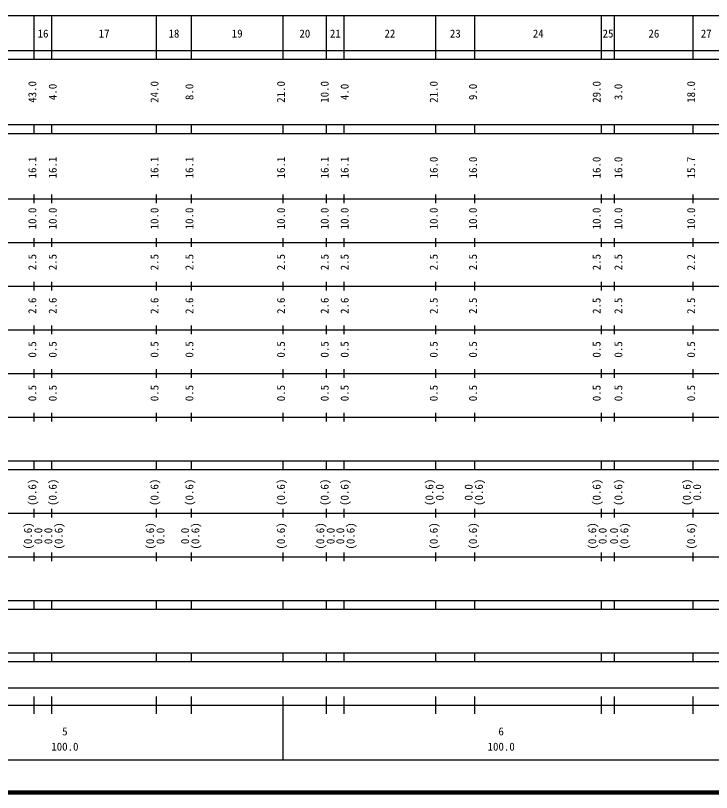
# Model space of a CAD drawing. Units: millimetres on the paper, enlarged 1000 times. Extents: x 40000 to 680000, y 20000 to 380000.
# Drawn here: x 306692 to 466205, y 20000 to 198000 of the extents above; entities that cross this region are included whole.
import ezdxf
from ezdxf.enums import TextEntityAlignment as Align

# ---------------------------------------------------------------- set-up
doc = ezdxf.new("R2010")
doc.units = ezdxf.units.MM
doc.header["$LTSCALE"] = 1000
doc.layers.add('M-TTL', color=2, linetype='Continuous', lineweight=140)
doc.layers.add('M-TTL-BAND', color=7, linetype='Continuous', lineweight=25)
doc.styles.add('ＭＳ ゴシック', font='')
doc.styles.get('ＭＳ ゴシック').set_extended_font_data('MS Gothic')

msp = doc.modelspace()

# ---------------------------------------------------------------- linework, layer by layer
at = {"layer": 'M-TTL'}
msp.add_line((40000, 20000), (680000, 20000), dxfattribs=at)
at = {"layer": 'M-TTL-BAND'}
for p, q in [((68000, 198000), (579000, 198000)), ((311000, 188000), (311000, 198000)), ((315000, 188000), (315000, 198000)), ((339000, 188000), (339000, 198000)), ((347000, 188000), (347000, 198000)), ((368000, 188000), (368000, 198000)), ((378000, 188000), (378000, 198000)), ((382000, 188000), (382000, 198000)), ((403000, 188000), (403000, 198000)), ((412000, 188000), (412000, 198000)), ((441000, 188000), (441000, 198000)), ((444000, 188000), (444000, 198000)), ((462000, 188000), (462000, 198000)), ((40000, 190000), (579000, 190000)), ((40000, 188000), (579000, 188000)), ((40000, 173000), (579000, 173000)), ((311000, 171000), (311000, 173000)), ((315000, 171000), (315000, 173000)), ((339000, 171000), (339000, 173000)), ((347000, 171000), (347000, 173000)), ((368000, 171000), (368000, 173000)), ((378000, 171000), (378000, 173000)), ((382000, 171000), (382000, 173000)), ((403000, 171000), (403000, 173000)), ((412000, 171000), (412000, 173000)), ((441000, 171000), (441000, 173000)), ((444000, 171000), (444000, 173000)), ((462000, 171000), (462000, 173000)), ((40000, 171000), (579000, 171000)), ((311000, 155000), (311000, 157000)), ((315000, 155000), (315000, 157000)), ((339000, 155000), (339000, 157000)), ((347000, 155000), (347000, 157000)), ((368000, 155000), (368000, 157000)), ((378000, 155000), (378000, 157000)), ((382000, 155000), (382000, 157000)), ((403000, 155000), (403000, 157000)), ((412000, 155000), (412000, 157000)), ((441000, 155000), (441000, 157000)), ((444000, 155000), (444000, 157000)), ((462000, 155000), (462000, 157000)), ((40000, 156000), (579000, 156000)), ((46000, 146000), (579000, 146000)), ((311000, 145000), (311000, 147000)), ((315000, 145000), (315000, 147000)), ((339000, 145000), (339000, 147000)), ((347000, 145000), (347000, 147000)), ((368000, 145000), (368000, 147000)), ((378000, 145000), (378000, 147000)), ((382000, 145000), (382000, 147000)), ((403000, 145000), (403000, 147000)), ((412000, 145000), (412000, 147000)), ((441000, 145000), (441000, 147000)), ((444000, 145000), (444000, 147000)), ((462000, 145000), (462000, 147000)), ((52000, 136000), (579000, 136000)), ((311000, 135000), (311000, 137000)), ((315000, 135000), (315000, 137000)), ((339000, 135000), (339000, 137000)), ((347000, 135000), (347000, 137000)), ((368000, 135000), (368000, 137000)), ((378000, 135000), (378000, 137000)), ((382000, 135000), (382000, 137000)), ((403000, 135000), (403000, 137000)), ((412000, 135000), (412000, 137000)), ((441000, 135000), (441000, 137000)), ((444000, 135000), (444000, 137000)), ((462000, 135000), (462000, 137000)), ((311000, 125000), (311000, 127000)), ((315000, 125000), (315000, 127000)), ((339000, 125000), (339000, 127000)), ((347000, 125000), (347000, 127000)), ((368000, 125000), (368000, 127000)), ((378000, 125000), (378000, 127000)), ((382000, 125000), (382000, 127000)), ((403000, 125000), (403000, 127000)), ((412000, 125000), (412000, 127000)), ((441000, 125000), (441000, 127000)), ((444000, 125000), (444000, 127000)), ((462000, 125000), (462000, 127000)), ((46000, 126000), (579000, 126000)), ((52000, 116000), (579000, 116000)), ((311000, 115000), (311000, 117000)), ((315000, 115000), (315000, 117000)), ((339000, 115000), (339000, 117000)), ((347000, 115000), (347000, 117000)), ((368000, 115000), (368000, 117000)), ((378000, 115000), (378000, 117000)), ((382000, 115000), (382000, 117000)), ((403000, 115000), (403000, 117000)), ((412000, 115000), (412000, 117000)), ((441000, 115000), (441000, 117000)), ((444000, 115000), (444000, 117000)), ((462000, 115000), (462000, 117000)), ((311000, 105000), (311000, 107000)), ((315000, 105000), (315000, 107000)), ((339000, 105000), (339000, 107000)), ((347000, 105000), (347000, 107000)), ((368000, 105000), (368000, 107000)), ((378000, 105000), (378000, 107000)), ((382000, 105000), (382000, 107000)), ((403000, 105000), (403000, 107000)), ((412000, 105000), (412000, 107000)), ((441000, 105000), (441000, 107000)), ((444000, 105000), (444000, 107000)), ((462000, 105000), (462000, 107000)), ((46000, 106000), (579000, 106000)), ((40000, 96000), (579000, 96000)), ((311000, 94000), (311000, 96000)), ((315000, 94000), (315000, 96000)), ((339000, 94000), (339000, 96000)), ((347000, 94000), (347000, 96000)), ((368000, 94000), (368000, 96000)), ((378000, 94000), (378000, 96000)), ((382000, 94000), (382000, 96000)), ((403000, 94000), (403000, 96000)), ((412000, 94000), (412000, 96000)), ((441000, 94000), (441000, 96000)), ((444000, 94000), (444000, 96000)), ((462000, 94000), (462000, 96000)), ((40000, 94000), (579000, 94000)), ((49000, 84000), (579000, 84000)), ((311000, 83000), (311000, 85000)), ((315000, 83000), (315000, 85000)), ((339000, 83000), (339000, 85000)), ((347000, 83000), (347000, 85000)), ((368000, 83000), (368000, 85000)), ((378000, 83000), (378000, 85000)), ((382000, 83000), (382000, 85000)), ((403000, 83000), (403000, 85000)), ((412000, 83000), (412000, 85000)), ((441000, 83000), (441000, 85000)), ((444000, 83000), (444000, 85000)), ((462000, 83000), (462000, 85000)), ((311000, 73000), (311000, 75000)), ((315000, 73000), (315000, 75000)), ((339000, 73000), (339000, 75000)), ((347000, 73000), (347000, 75000)), ((368000, 73000), (368000, 75000)), ((378000, 73000), (378000, 75000)), ((382000, 73000), (382000, 75000)), ((403000, 73000), (403000, 75000)), ((412000, 73000), (412000, 75000)), ((441000, 73000), (441000, 75000)), ((444000, 73000), (444000, 75000)), ((462000, 73000), (462000, 75000)), ((40000, 74000), (579000, 74000)), ((40000, 64000), (579000, 64000)), ((311000, 62000), (311000, 64000)), ((315000, 62000), (315000, 64000)), ((339000, 62000), (339000, 64000)), ((347000, 62000), (347000, 64000)), ((368000, 62000), (368000, 64000)), ((378000, 62000), (378000, 64000)), ((382000, 62000), (382000, 64000)), ((403000, 62000), (403000, 64000)), ((412000, 62000), (412000, 64000)), ((441000, 62000), (441000, 64000)), ((444000, 62000), (444000, 64000)), ((462000, 62000), (462000, 64000)), ((40000, 62000), (579000, 62000)), ((40000, 52000), (579000, 52000)), ((311000, 50000), (311000, 52000)), ((315000, 50000), (315000, 52000)), ((339000, 50000), (339000, 52000)), ((347000, 50000), (347000, 52000)), ((368000, 50000), (368000, 52000)), ((378000, 50000), (378000, 52000)), ((382000, 50000), (382000, 52000)), ((403000, 50000), (403000, 52000)), ((412000, 50000), (412000, 52000)), ((441000, 50000), (441000, 52000)), ((444000, 50000), (444000, 52000)), ((462000, 50000), (462000, 52000)), ((40000, 50000), (579000, 50000)), ((71000, 44000), (565000, 44000)), ((311000, 38000), (311000, 42000)), ((315000, 38000), (315000, 42000)), ((339000, 38000), (339000, 42000)), ((347000, 38000), (347000, 42000)), ((368000, 27500), (368000, 42000)), ((378000, 38000), (378000, 42000)), ((382000, 38000), (382000, 42000)), ((403000, 38000), (403000, 42000)), ((412000, 38000), (412000, 42000)), ((441000, 38000), (441000, 42000)), ((444000, 38000), (444000, 42000)), ((462000, 38000), (462000, 42000)), ((40000, 40000), (579000, 40000)), ((68000, 27500), (579000, 27500))]:
    msp.add_line(p, q, dxfattribs=at)

# ---------------------------------------------------------------- texts
at = {"layer": 'M-TTL-BAND', "style": 'ＭＳ ゴシック'}
for s, p in [('16', (313000, 192405)), ('17', (327000, 192405)), ('18', (343000, 192405)), ('19', (357500, 192405)), ('20', (373000, 192405)), ('21', (380000, 192405)), ('22', (392500, 192405)), ('23', (407500, 192405)), ('24', (426500, 192405)), ('25', (442500, 192405)), ('26', (453000, 192405)), ('27', (465000, 192405)), ('5', (318000, 32523)), ('6', (418000, 32523)), ('100.0', (318000, 29033)), ('100.0', (418000, 29033))]:
    msp.add_text(s, height=1833, dxfattribs=at).set_placement(p, align=Align.BOTTOM_CENTER)
for s, p in [('43.0', (312000, 180500)), ('4.0', (316668, 180500)), ('24.0', (340000, 180500)), ('8.0', (348000, 180500)), ('21.0', (369000, 180500)), ('10.0', (379000, 180500)), ('4.0', (383583, 180500)), ('21.0', (404000, 180500)), ('9.0', (413000, 180500)), ('29.0', (441339, 180500)), ('3.0', (446322, 180500)), ('18.0', (463000, 180500)), ('16.1', (312000, 163174)), ('16.1', (316668, 163174)), ('16.1', (340000, 163174)), ('16.1', (348000, 163174)), ('16.1', (369000, 163174)), ('16.1', (379000, 163174)), ('16.1', (383583, 163174)), ('16.0', (404000, 163174)), ('16.0', (413000, 163174)), ('16.0', (441339, 163174)), ('16.0', (446322, 163174)), ('15.7', (463000, 163174)), ('10.0', (312000, 151500)), ('10.0', (316668, 151500)), ('10.0', (340000, 151500)), ('10.0', (348000, 151500)), ('10.0', (369000, 151500)), ('10.0', (379000, 151500)), ('10.0', (383583, 151500)), ('10.0', (404000, 151500)), ('10.0', (413000, 151500)), ('10.0', (441339, 151500)), ('10.0', (446322, 151500)), ('10.0', (463000, 151500)), ('2.5', (312000, 141500)), ('2.5', (316668, 141500)), ('2.5', (340000, 141500)), ('2.5', (348000, 141500)), ('2.5', (369000, 141500)), ('2.5', (379000, 141500)), ('2.5', (383583, 141500)), ('2.5', (404000, 141500)), ('2.5', (413000, 141500)), ('2.5', (441339, 141500)), ('2.5', (446322, 141500)), ('2.2', (463000, 141500)), ('2.6', (312000, 131500)), ('2.6', (316668, 131500)), ('2.6', (340000, 131500)), ('2.6', (348000, 131500)), ('2.6', (369000, 131500)), ('2.6', (379000, 131500)), ('2.6', (383583, 131500)), ('2.5', (404000, 131500)), ('2.5', (413000, 131500)), ('2.5', (441339, 131500)), ('2.5', (446322, 131500)), ('2.5', (463000, 131500)), ('0.5', (312000, 121500)), ('0.5', (316668, 121500)), ('0.5', (340000, 121500)), ('0.5', (348000, 121500)), ('0.5', (369000, 121500)), ('0.5', (379000, 121500)), ('0.5', (383583, 121500)), ('0.5', (404000, 121500)), ('0.5', (413000, 121500)), ('0.5', (441339, 121500)), ('0.5', (446322, 121500)), ('0.5', (463000, 121500)), ('0.5', (312000, 111500)), ('0.5', (316668, 111500)), ('0.5', (340000, 111500)), ('0.5', (348000, 111500)), ('0.5', (369000, 111500)), ('0.5', (379000, 111500)), ('0.5', (383583, 111500)), ('0.5', (404000, 111500)), ('0.5', (413000, 111500)), ('0.5', (441339, 111500)), ('0.5', (446322, 111500)), ('0.5', (463000, 111500)), ('(0.6)', (312000, 88764)), ('(0.6)', (316668, 88764)), ('(0.6)', (340000, 88764)), ('(0.6)', (348000, 88764)), ('(0.6)', (369000, 88764)), ('(0.6)', (379000, 88764)), ('(0.6)', (383583, 88764)), ('(0.6)', (403000, 88764)), ('(0.6)', (414370, 88764)), ('(0.6)', (441339, 88764)), ('(0.6)', (446322, 88764)), ('(0.6)', (462000, 88764)), ('0.0', (405370, 88764)), ('0.0', (412000, 88764)), ('0.0', (464370, 88764)), ('(0.6)', (311000, 78764)), ('0.0', (313370, 78764)), ('0.0', (315668, 78764)), ('(0.6)', (318038, 78764)), ('(0.6)', (339000, 78764)), ('0.0', (341370, 78764)), ('0.0', (347000, 78764)), ('(0.6)', (349370, 78764)), ('(0.6)', (369000, 78764)), ('(0.6)', (378000, 78764)), ('0.0', (380370, 78764)), ('0.0', (382583, 78764)), ('(0.6)', (384953, 78764)), ('(0.6)', (404000, 78764)), ('(0.6)', (413000, 78764)), ('(0.6)', (440339, 78764)), ('0.0', (442709, 78764)), ('0.0', (445322, 78764)), ('(0.6)', (447692, 78764)), ('(0.6)', (463000, 78764))]:
    msp.add_text(s, height=1833, rotation=90, dxfattribs=at).set_placement(p, align=Align.BOTTOM_CENTER)

doc.saveas('drawing.dxf')
